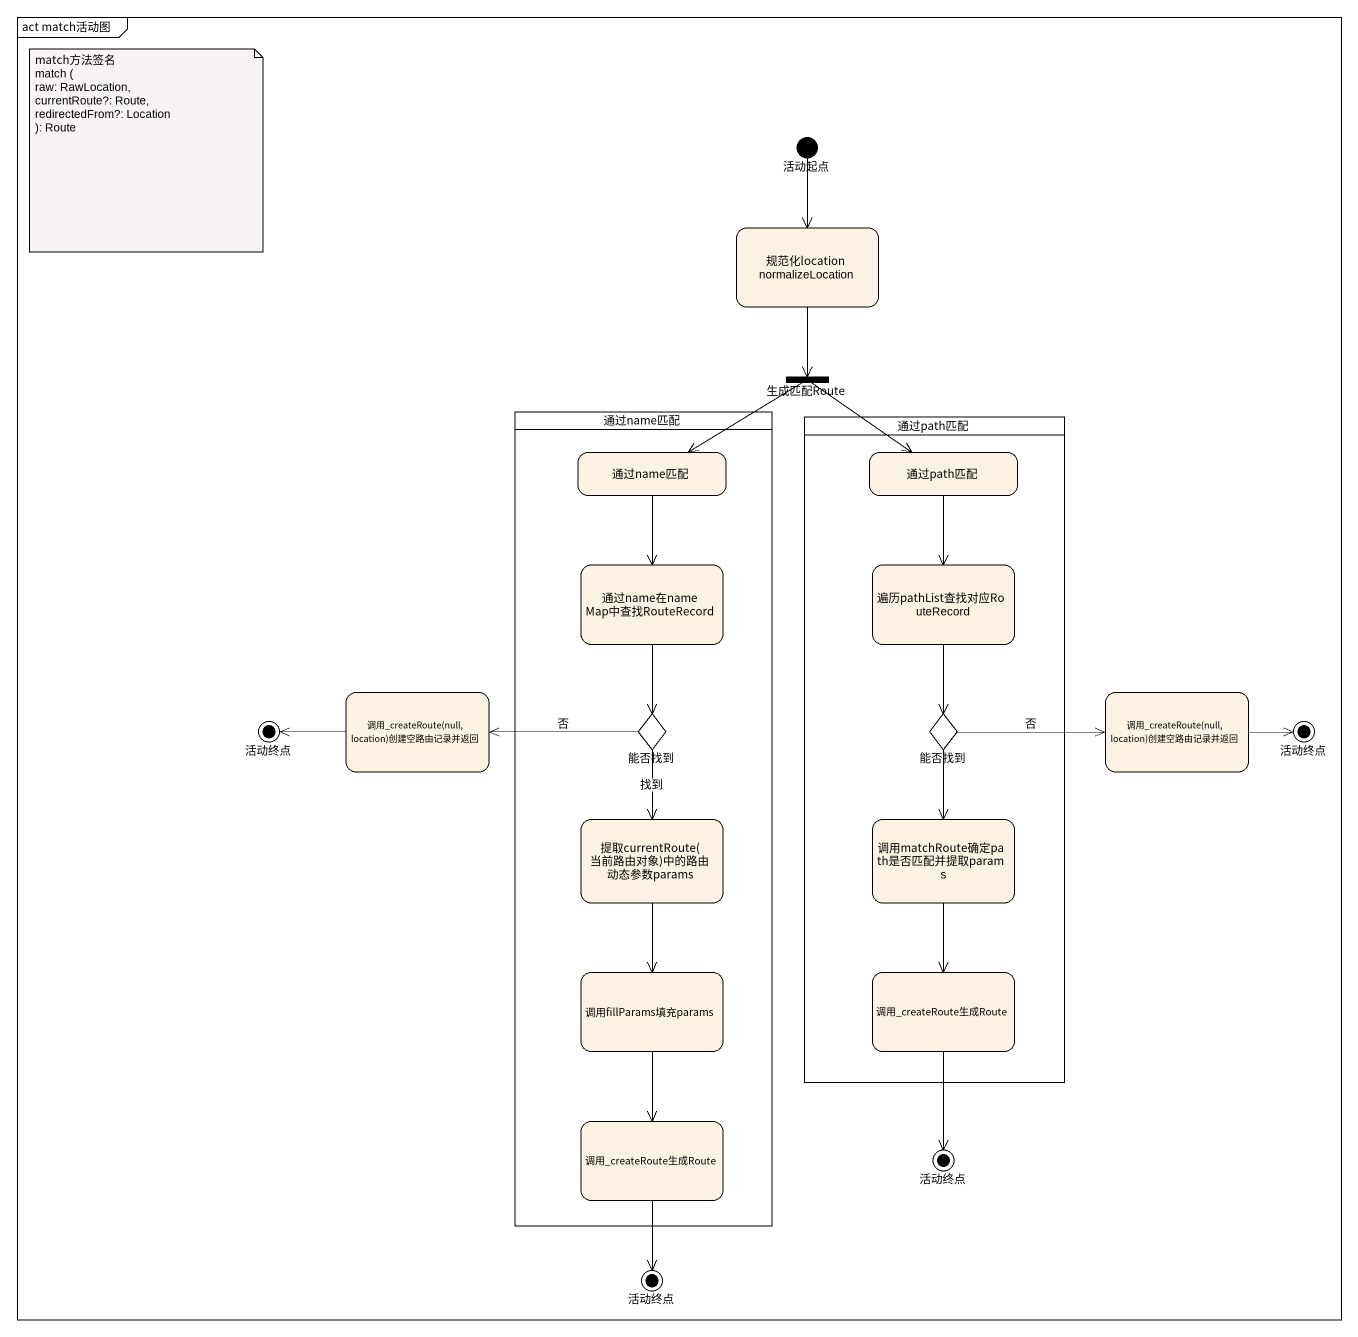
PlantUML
@startuml
mainframe act match活动图
hide empty description
state 活动起点 <<start>>
state "规范化location normalizeLocation" as 规范化location
state 生成匹配Route <<fork>>
state 通过name匹配 <<partition>> {
  state "通过name匹配" as 通过name匹配_2
  state 通过name在nameMap中查找RouteRecord
  state 能否找到 <<choice>>
  state "提取currentRoute(当前路由对象)中的路由动态参数params" as 提取currentRoute_当前路由对象
  state 调用fillParams填充params
  state "调用_createRoute生成Route" as 调用_createRoute生成Route_2
}
state 通过path匹配 <<partition>> {
  state "通过path匹配" as 通过path匹配_2
  state 遍历pathList查找对应RouteRecord
  state "能否找到" as 能否找到_2 <<choice>>
  state "调用matchRoute确定path是否匹配并提取params" as 调用matchRoute确定path是否匹配并提取par
  state 调用_createRoute生成Route
}
state 活动终点 <<end>>
state "调用_createRoute(null, location)创建空路由记录并返回" as 调用_createRoute_null
state "调用_createRoute(null, location)创建空路由记录并返回" as 调用_createRoute_null_2
state "活动终点" as 活动终点_2 <<end>>
state "活动终点" as 活动终点_3 <<end>>
state "活动终点" as 活动终点_4 <<end>>
活动起点 --> 规范化location
规范化location --> 生成匹配Route
生成匹配Route --> 通过name匹配_2
生成匹配Route --> 通过path匹配_2
通过name匹配_2 --> 通过name在nameMap中查找RouteRecord
通过path匹配_2 --> 遍历pathList查找对应RouteRecord
通过name在nameMap中查找RouteRecord --> 能否找到
遍历pathList查找对应RouteRecord --> 能否找到_2
调用_createRoute_null -left-> 活动终点
能否找到 -left-> 调用_createRoute_null : 否
能否找到 --> 提取currentRoute_当前路由对象 : 找到
能否找到_2 -right-> 调用_createRoute_null_2 : 否
能否找到_2 --> 调用matchRoute确定path是否匹配并提取par
调用_createRoute_null_2 -right-> 活动终点_2
提取currentRoute_当前路由对象 --> 调用fillParams填充params
调用matchRoute确定path是否匹配并提取par --> 调用_createRoute生成Route
调用fillParams填充params --> 调用_createRoute生成Route_2
调用_createRoute生成Route --> 活动终点_3
调用_createRoute生成Route_2 --> 活动终点_4
note as N1
  match方法签名
  match (
  raw: RawLocation,
  currentRoute?: Route,
  redirectedFrom?: Location
  ): Route
end note
@enduml
